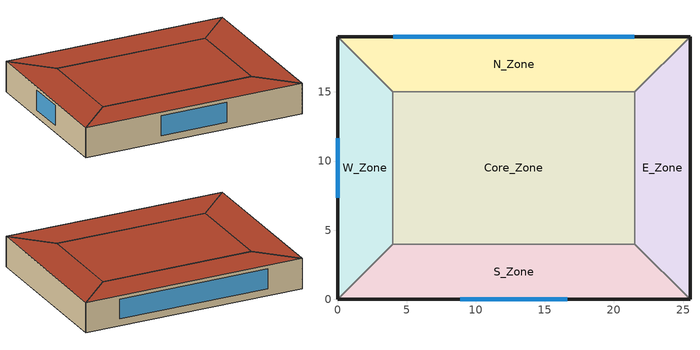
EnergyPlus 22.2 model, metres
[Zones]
S_Zone
 floor ground (Slab_Cons): 4,4 21.5,4 25.5,0 0,0 z0
 wall outside (ExtWall_Mass): 0,0 25.5,0 z0:3.5
 wall adiabatic (Partition_Cons): 25.5,0 21.5,4 4,4 0,0 z0:3.5
 window (Win_Cons): 8.87,0 16.63,0 z0.8:3.1
 roof outside (Roof_Metal): 0,0 25.5,0 21.5,4 4,4 z3.5
E_Zone
 floor ground (Slab_Cons): 21.5,4 21.5,15 25.5,19 25.5,0 z0
 wall outside (ExtWall_Mass): 25.5,0 25.5,19 z0:3.5
 wall adiabatic (Partition_Cons): 25.5,19 21.5,15 21.5,4 25.5,0 z0:3.5
 roof outside (Roof_Metal): 25.5,0 25.5,19 21.5,15 21.5,4 z3.5
N_Zone
 floor ground (Slab_Cons): 21.5,15 4,15 0,19 25.5,19 z0
 wall outside (ExtWall_Mass): 25.5,19 0,19 z0:3.5
 wall adiabatic (Partition_Cons): 0,19 4,15 21.5,15 25.5,19 z0:3.5
 window (Win_Cons): 21.48,19 4.02,19 z0.8:3.1
 roof outside (Roof_Metal): 25.5,19 0,19 4,15 21.5,15 z3.5
W_Zone
 floor ground (Slab_Cons): 4,15 4,4 0,0 0,19 z0
 wall outside (ExtWall_Mass): 0,19 0,0 z0:3.5
 wall adiabatic (Partition_Cons): 0,0 4,4 4,15 0,19 z0:3.5
 window (Win_Cons): 0,11.67 0,7.33 z0.8:3.1
 roof outside (Roof_Metal): 0,19 0,0 4,4 4,15 z3.5
Core_Zone
 floor ground (Slab_Cons): 4,15 21.5,15 21.5,4 4,4 z0
 wall adiabatic (Partition_Cons): 4,4 21.5,4 21.5,15 4,15 4,4 z0:3.5
 roof outside (Roof_Metal): 4,4 21.5,4 21.5,15 4,15 z3.5
[Building]
T2-test-04: 0, Suburbs, 0.04, 0.4, FullExterior, 25, 6
[Material]
Concrete200: MediumRough, 0.2032, 1.311, 2240, 836.8, 0.9, 0.7, 0.7
WallIns: MediumRough, 0.0716, 0.04, 30, 1400, 0.9, 0.7, 0.7
Gypsum13: MediumRough, 0.0127, 0.16, 784.9, 830, 0.9, 0.7, 0.7
Concrete100: MediumRough, 0.1016, 1.311, 2240, 836.8, 0.9, 0.7, 0.7
Carpet: MediumRough, 0.0127, 0.06, 288, 1380, 0.9, 0.7, 0.7
Membrane10: MediumRough, 0.0095, 0.16, 1121.3, 1460, 0.9, 0.7, 0.7
RoofIns: MediumRough, 0.0947, 0.04, 30, 1400, 0.9, 0.7, 0.7
MetalDeck: MediumRough, 0.0015, 45.006, 7680, 418.4, 0.9, 0.7, 0.7
[Construction]
ExtWall_Mass: Concrete200, WallIns, Gypsum13
Roof_Metal: Membrane10, RoofIns, MetalDeck
Slab_Cons: Concrete100, Carpet
Partition_Cons: Gypsum13, Gypsum13
Win_Cons: Glazing
[WindowMaterial:SimpleGlazingSystem]
Glazing: 2.1, 0.23, 0.29
[Zone]
S_Zone; E_Zone; N_Zone; W_Zone; Core_Zone: 0, 0, 0, 0, 1, 1, autocalculate, autocalculate
[People]
S_People: S_Zone, OCC_SCH, Area/Person, , , 10, 0.3, autocalculate, ACTIVITY_SCH
E_People: E_Zone, OCC_SCH, Area/Person, , , 10, 0.3, autocalculate, ACTIVITY_SCH
N_People: N_Zone, OCC_SCH, Area/Person, , , 10, 0.3, autocalculate, ACTIVITY_SCH
W_People: W_Zone, OCC_SCH, Area/Person, , , 10, 0.3, autocalculate, ACTIVITY_SCH
Core_People: Core_Zone, OCC_SCH, Area/Person, , , 10, 0.3, autocalculate, ACTIVITY_SCH
[Lights]
S_Lights: S_Zone, LTG_SCH, Watts/Area, , 8.2, , 0, 0.5, 0.2
E_Lights: E_Zone, LTG_SCH, Watts/Area, , 8.2, , 0, 0.5, 0.2
N_Lights: N_Zone, LTG_SCH, Watts/Area, , 8.2, , 0, 0.5, 0.2
W_Lights: W_Zone, LTG_SCH, Watts/Area, , 8.2, , 0, 0.5, 0.2
Core_Lights: Core_Zone, LTG_SCH, Watts/Area, , 8.2, , 0, 0.5, 0.2
[ElectricEquipment]
S_Equip: S_Zone, EQP_SCH, Watts/Area, , 13, , 0, 0.3, 0
E_Equip: E_Zone, EQP_SCH, Watts/Area, , 13, , 0, 0.3, 0
N_Equip: N_Zone, EQP_SCH, Watts/Area, , 13, , 0, 0.3, 0
W_Equip: W_Zone, EQP_SCH, Watts/Area, , 13, , 0, 0.3, 0
Core_Equip: Core_Zone, EQP_SCH, Watts/Area, , 13, , 0, 0.3, 0
[ZoneInfiltration:DesignFlowRate]
S_Infil: S_Zone, ALWAYS_ON, AirChanges/Hour, , , , 0.1, 1, 0, 0, 0
E_Infil: E_Zone, ALWAYS_ON, AirChanges/Hour, , , , 0.1, 1, 0, 0, 0
N_Infil: N_Zone, ALWAYS_ON, AirChanges/Hour, , , , 0.1, 1, 0, 0, 0
W_Infil: W_Zone, ALWAYS_ON, AirChanges/Hour, , , , 0.1, 1, 0, 0, 0
Core_Infil: Core_Zone, ALWAYS_ON, AirChanges/Hour, , , , 0.1, 1, 0, 0, 0
[HVACTemplate:Thermostat]
Tstat: HTGSETP_SCH, , CLGSETP_SCH
[HVACTemplate:Zone:IdealLoadsAirSystem]
S_Zone; E_Zone; N_Zone; W_Zone; Core_Zone: Tstat
[Schedule:Compact]
ALWAYS_ON: Fraction, Through: 12/31, For: AllDays, Until: 24:00, 1
OCC_SCH: Fraction, Through: 12/31, For: Weekdays SummerDesignDay WinterDesignDay, Until: 07:00, 0, Until: 19:00, 1, Until: 24:00, 0, For: Saturday, Until: 08:00, 0, Until: 13:00, 1, Until: 24:00, 0, For: AllOtherDays, Until: 24:00, 0
LTG_SCH: Fraction, Through: 12/31, For: Weekdays SummerDesignDay WinterDesignDay, Until: 07:00, 0.05, Until: 19:00, 0.9, Until: 24:00, 0.05, For: Saturday, Until: 08:00, 0.05, Until: 13:00, 0.9, Until: 24:00, 0.05, For: AllOtherDays, Until: 24:00, 0.05
EQP_SCH: Fraction, Through: 12/31, For: Weekdays SummerDesignDay WinterDesignDay, Until: 07:00, 0.35, Until: 19:00, 0.95, Until: 24:00, 0.35, For: Saturday, Until: 08:00, 0.35, Until: 13:00, 0.95, Until: 24:00, 0.35, For: AllOtherDays, Until: 24:00, 0.35
HTGSETP_SCH: Temperature, Through: 12/31, For: Weekdays SummerDesignDay WinterDesignDay, Until: 07:00, 16.5, Until: 19:00, 20.5, Until: 24:00, 16.5, For: Saturday, Until: 08:00, 16.5, Until: 13:00, 20.5, Until: 24:00, 16.5, For: AllOtherDays, Until: 24:00, 16.5
CLGSETP_SCH: Temperature, Through: 12/31, For: Weekdays SummerDesignDay WinterDesignDay, Until: 07:00, 28, Until: 19:00, 24, Until: 24:00, 28, For: Saturday, Until: 08:00, 28, Until: 13:00, 24, Until: 24:00, 28, For: AllOtherDays, Until: 24:00, 28
ACTIVITY_SCH: Any, Through: 12/31, For: AllDays, Until: 24:00, 130
